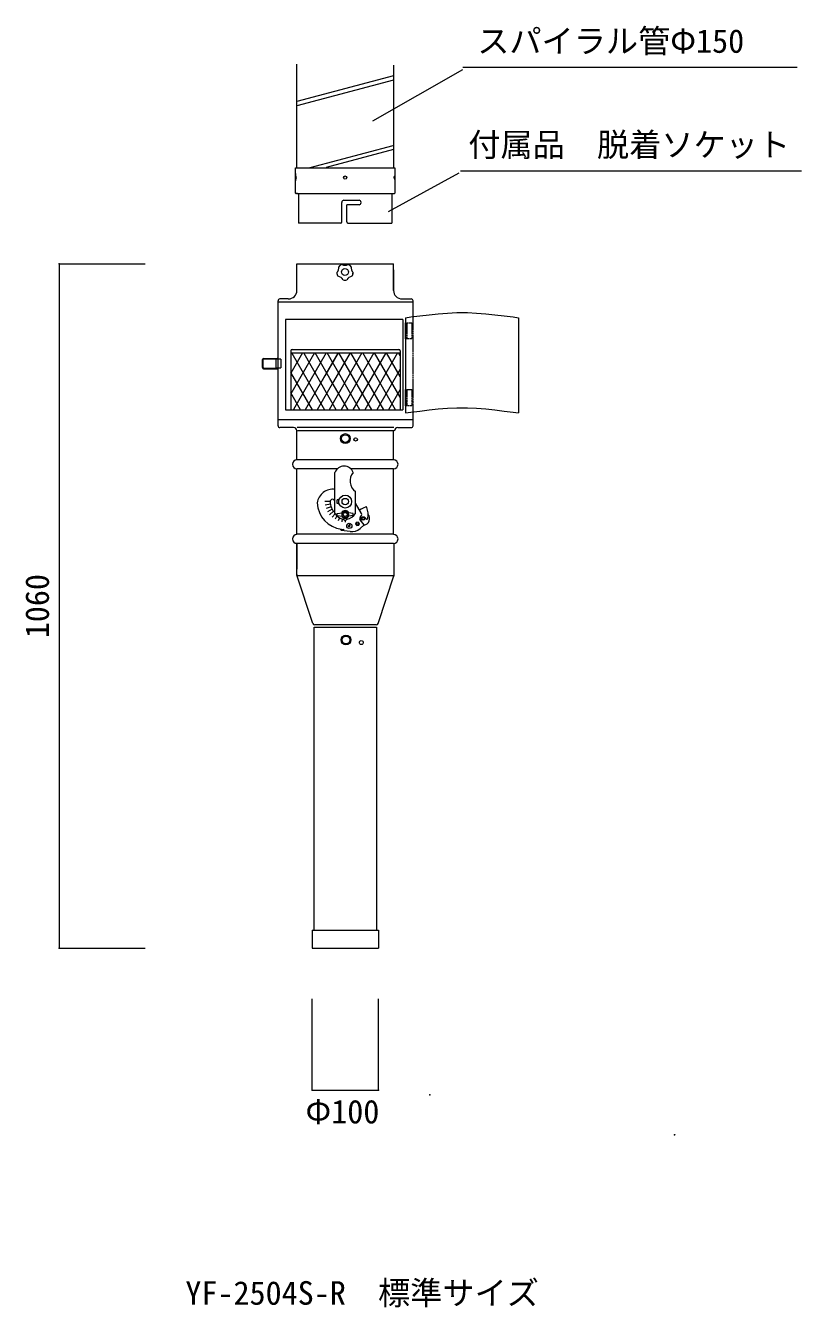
# Model space of a CAD drawing. Units: millimetres, scale not verified. Extents: x -3387 to 3543, y -3678 to 2298.
# Drawn here: x -3387 to 230, y -3678 to 2298 of the extents above; entities that cross this region are included whole.
import ezdxf
from ezdxf.enums import TextEntityAlignment as Align

# ---------------------------------------------------------------- set-up
doc = ezdxf.new("R2010")
doc.units = ezdxf.units.MM
doc.header["$LTSCALE"] = 3
doc.header["$PDMODE"] = 32
doc.header["$PDSIZE"] = 1.5
doc.linetypes.add('DASHED1', pattern=[1.8, 1.2, -0.6])
doc.linetypes.add('LONG_DASHED1', pattern=[7, 6, -1])
doc.layers.add('1-1_NOTE', color=7, linetype='Continuous', lineweight=9)
doc.styles.add('ＭＳ ゴシック', font='')
doc.styles.get('ＭＳ ゴシック').set_extended_font_data('MS Gothic')

msp = doc.modelspace()

# ---------------------------------------------------------------- linework, layer by layer
at = {"layer": '1-1_NOTE'}
for p, q in [((-2122.542, 1638.362), (-2122.542, 2118.362)), ((-1767.709, 1853.818), (-1347.709, 2093.818)), ((-1670.356, 1633.847), (-1670.356, 2113.847)), ((-1348.722, 2105.209), (211.278, 2105.209)), ((-1671.722, 2063.986), (-2121.722, 1943.986)), ((-1671.722, 2043.672), (-2121.722, 1923.672)), ((-1675.484, 1737.826), (-2061.146, 1634.983)), ((-1671.847, 1720.521), (-1986.071, 1636.728)), ((-2128.073, 1634.77), (-1666.073, 1634.77)), ((-2128.073, 1517.77), (-2128.073, 1634.77)), ((-1666.073, 1634.77), (-1666.073, 1517.77)), ((-1359.914, 1621.831), (230.086, 1621.831)), ((-2128.073, 1609.472), (-2128.073, 1575.308)), ((-1695.103, 1431.383), (-1365.103, 1611.383)), ((-2119.073, 1514.77), (-2125.073, 1514.77)), ((-2122.073, 1514.77), (-1672.073, 1514.77)), ((-2114.668, 1514.159), (-2114.668, 1377.659)), ((-1679.063, 1514.506), (-1679.063, 1377.659)), ((-1675.073, 1514.77), (-1669.073, 1514.77)), ((-1912.872, 1382.659), (-1912.872, 1473.922)), ((-1902.872, 1483.922), (-1832.437, 1483.922)), ((-1832.437, 1462.922), (-1888.872, 1462.922)), ((-1888.872, 1382.659), (-1888.872, 1462.922)), ((-1822.437, 1472.922), (-1822.437, 1473.922)), ((-1917.872, 1377.659), (-2114.668, 1377.659)), ((-1883.872, 1377.659), (-1679.063, 1377.659)), ((-3229.974, 1187.183), (-3229.974, -2003.765)), ((-2122.211, 1063.963), (-2122.211, 1187.183)), ((-2122.211, 1187.183), (-1671.605, 1187.183)), ((-1908.296, 1182.963), (-1887.5, 1182.963)), ((-1671.605, 1063.963), (-1671.605, 1187.183)), ((-1671.605, 1158.963), (-1671.605, 1059.968)), ((-2162.211, 1023.963), (-2201.105, 1023.963)), ((-1631.605, 1023.963), (-1589.105, 1023.963)), ((-2210.142, 1009.655), (-1580.142, 1009.655)), ((-2210.105, 432.963), (-2210.105, 1014.963)), ((-1580.105, 945.115), (-1580.105, 1014.963)), ((-1628.26, 927.426), (-2175.973, 927.426)), ((-2175.973, 927.426), (-2175.973, 507.426)), ((-1628.26, 927.426), (-1628.26, 507.426)), ((-1616.15, 936.304), (-1616.15, 492.304)), ((-1615.51, 837.623), (-1615.51, 912.623)), ((-1615.51, 897.623), (-1609.51, 897.623)), ((-1088.15, 936.304), (-1088.15, 492.304)), ((-1609.51, 852.623), (-1615.51, 852.623)), ((-2150.544, 781.561), (-2150.544, 507.426)), ((-2144.544, 787.561), (-1646.544, 787.561)), ((-1640.544, 781.561), (-1640.544, 507.426)), ((-2282.01, 703.557), (-2282.01, 741.957)), ((-2279.61, 703.557), (-2279.61, 741.957)), ((-2277.21, 746.757), (-2214.81, 746.757)), ((-2277.21, 744.357), (-2214.81, 744.357)), ((-2220.705, 743.275), (-2220.705, 702.475)), ((-2196.705, 743.275), (-2220.705, 743.275)), ((-2196.705, 743.275), (-2196.705, 702.475)), ((-2150.544, 772.561), (-1640.544, 772.561)), ((-2040.351, 772.561), (-2150.544, 581.7)), ((-2095.776, 772.561), (-2150.544, 677.7)), ((-2146.412, 771.238), (-1993.412, 507.238)), ((-1985.188, 772.613), (-2138.188, 508.613)), ((-2090.227, 771.753), (-1940.227, 507.753)), ((-1930.435, 771.238), (-2083.435, 507.238)), ((-1967.733, 653.005), (-2036.759, 772.561)), ((-1929.499, 772.561), (-1991.346, 665.441)), ((-1828.258, 507.426), (-1981.334, 772.561)), ((-1818.648, 772.561), (-1971.724, 507.426)), ((-1874.074, 772.561), (-1951.004, 639.315)), ((-1772.832, 507.426), (-1925.908, 772.561)), ((-1763.223, 772.561), (-1916.299, 507.426)), ((-1717.406, 507.426), (-1870.482, 772.561)), ((-1707.797, 772.561), (-1860.873, 507.426)), ((-1661.981, 507.426), (-1815.057, 772.561)), ((-1652.371, 772.561), (-1805.447, 507.426)), ((-1640.544, 566.297), (-1759.631, 772.561)), ((-1640.544, 662.297), (-1704.206, 772.561)), ((-1640.544, 758.297), (-1648.78, 772.561)), ((-2277.21, 701.157), (-2214.81, 701.157)), ((-2277.21, 698.757), (-2214.81, 698.757)), ((-2220.705, 702.475), (-2196.705, 702.475)), ((-2049.96, 507.426), (-2150.544, 681.643)), ((-1991.346, 665.441), (-2003.928, 643.647)), ((-1640.544, 697.046), (-1750.022, 507.426)), ((-1951.004, 639.315), (-2027.15, 507.426)), ((-1883.683, 507.426), (-1967.733, 653.005)), ((-1640.544, 601.046), (-1694.596, 507.426)), ((-1615.616, 526.16), (-1615.616, 601.16)), ((-2105.386, 507.426), (-2150.544, 585.643)), ((-1615.616, 586.16), (-1609.616, 586.16)), ((-1609.616, 541.16), (-1615.616, 541.16)), ((-2175.973, 507.426), (-1628.26, 507.426)), ((-1580.105, 432.963), (-1580.105, 501.115)), ((-1580.105, 459.963), (-2210.105, 459.963)), ((-2138.105, 423.963), (-2201.105, 423.963)), ((-1670.105, 423.963), (-2120.105, 423.963)), ((-1652.105, 423.963), (-1589.105, 423.963)), ((-2121.605, 273.963), (-2121.605, 408.963)), ((-1668.605, 408.963), (-2118.605, 408.963)), ((-1671.605, 273.963), (-1671.605, 408.963)), ((-1668.605, 273.963), (-2124.605, 273.963)), ((-2121.605, -74.037), (-2121.605, 231.963)), ((-1934.286, 231.963), (-2121.605, 231.963)), ((-1944.705, 23.526), (-1944.705, 214.026)), ((-1671.605, 231.963), (-1869.533, 231.963)), ((-1671.605, -74.037), (-1671.605, 231.963)), ((-1848.705, 23.526), (-1848.705, 125.526)), ((-1967.184, 79.026), (-1992.026, 79.026)), ((-1966.113, 66.788), (-1990.577, 62.474)), ((-1934.205, 70.776), (-1934.205, 87.276)), ((-1925.548, 87.276), (-1934.205, 87.276)), ((-1925.548, 70.776), (-1934.205, 70.776)), ((-1820.598, 23.468), (-1849.142, 72.387)), ((-1962.933, 54.921), (-1986.277, 46.425)), ((-1957.741, 43.787), (-1979.255, 31.366)), ((-1950.695, 33.723), (-1969.725, 17.755)), ((-1944.096, 22.547), (-1957.976, 6.006)), ((-1935.408, 11.99), (-1944.365, -3.524)), ((-1934.186, 14.689), (-1911.705, 11.689)), ((-1924.13, 3.677), (-1929.306, -10.546)), ((-1859.223, 14.689), (-1881.705, 11.689)), ((-1827.715, 5.061), (-1821.249, 13.43)), ((-1799.435, -1.973), (-1803.638, 2.886)), ((-1917.826, -50.438), (-1903.704, -49.796)), ((-1917.69, -53.435), (-1917.826, -50.438)), ((-1914.981, -56.254), (-1914.657, -53.297)), ((-1873.596, -60.792), (-1914.981, -56.254)), ((-1910.929, -1.643), (-1913.257, -14.847)), ((-1896.705, -9.474), (-1896.705, -16.295)), ((-1882.225, -35.615), (-1882.104, -32.618)), ((-1879.227, -35.736), (-1882.225, -35.615)), ((-1879.107, -32.738), (-1882.104, -32.618)), ((-1879.348, -38.733), (-1879.227, -35.736)), ((-1876.35, -38.854), (-1879.348, -38.733)), ((-1879.107, -32.738), (-1878.986, -29.741)), ((-1875.988, -29.861), (-1878.986, -29.741)), ((-1876.35, -38.854), (-1876.23, -35.856)), ((-1873.232, -35.977), (-1876.23, -35.856)), ((-1876.109, -32.859), (-1875.988, -29.861)), ((-1873.112, -32.98), (-1876.109, -32.859)), ((-1873.232, -35.977), (-1873.112, -32.98)), ((-1827.804, -46.529), (-1807.682, -29.125)), ((-1813.95, -21.879), (-1827.4, -6.329)), ((-1807.682, -29.125), (-1813.95, -21.879)), ((-1934.105, -116.037), (-2127.605, -116.037)), ((-2123.105, -116.037), (-2123.105, -236.037)), ((-2123.076, -263.292), (-2123.076, -117.107)), ((-2121.465, -70.909), (-1672.236, -70.909)), ((-1671.605, -116.037), (-1934.105, -116.037)), ((-1668.299, -263.28), (-1668.299, -115.324)), ((-2047.687, -489.456), (-2123.076, -263.292)), ((-2119.012, -264.984), (-1667.579, -264.984)), ((-1742.76, -489.421), (-1668.299, -263.28)), ((-2042.31, -507.069), (-1751.31, -507.069)), ((-2042.31, -1918.265), (-2042.31, -507.069)), ((-1752.258, -496.294), (-2038.201, -496.294)), ((-1751.31, -507.069), (-1751.31, -1918.265)), ((-2051.232, -1918.934), (-1742.251, -1918.934)), ((-1742.251, -1918.934), (-1742.251, -2003.765)), ((-2051.232, -2665.381), (-1742.251, -2665.381))]:
    msp.add_line(p, q, dxfattribs=at)
at = {"layer": '1-1_NOTE', "color": 4}
for p, q in [((-3229.974, 1187.183), (-2828.763, 1187.183)), ((-3229.974, -2003.765), (-2828.763, -2003.765)), ((-2051.232, -2665.381), (-2051.232, -2238.776)), ((-1742.251, -2665.381), (-1742.251, -2238.776))]:
    msp.add_line(p, q, dxfattribs=at)
at = {"layer": '1-1_NOTE', "linetype": 'DASHED1'}
for p, q in [((-1609.51, 912.623), (-1609.51, 837.623)), ((-1580.105, 501.115), (-1580.105, 945.115)), ((-1585.51, 837.623), (-1615.51, 837.623)), ((-1615.616, 601.16), (-1585.616, 601.16)), ((-1609.616, 601.16), (-1609.616, 526.16)), ((-1585.616, 601.16), (-1585.616, 526.16)), ((-1585.616, 526.16), (-1615.616, 526.16))]:
    msp.add_line(p, q, dxfattribs=at)
at = {"layer": '1-1_NOTE'}
for points in [[(-1616.15, 936.304), (-1591.293, 939.683), (-1548.435, 945.335), (-1505.578, 950.5), (-1462.721, 954.87), (-1419.864, 958.138), (-1377.007, 959.994), (-1352.15, 960.304), (-1327.293, 959.994), (-1284.435, 958.138), (-1241.578, 954.87), (-1198.721, 950.5), (-1155.864, 945.335), (-1113.007, 939.683), (-1088.15, 936.304)], [(-1616.15, 492.304), (-1591.293, 495.683), (-1548.435, 501.335), (-1505.578, 506.5), (-1462.721, 510.87), (-1419.864, 514.138), (-1377.007, 515.994), (-1352.15, 516.304), (-1327.293, 515.994), (-1284.435, 514.138), (-1241.578, 510.87), (-1198.721, 506.5), (-1155.864, 501.335), (-1113.007, 495.683), (-1088.15, 492.304)], [(-1934.186, 14.689), (-1934.186, 23.688), (-1911.705, 26.688)], [(-1859.223, 14.689), (-1859.223, 23.688), (-1881.705, 26.688)], [(-1917.69, -53.435), (-1903.568, -52.793), (-1903.704, -49.796)], [(-1904.955, -2.865), (-1896.705, -9.474), (-1888.455, -2.865)], [(-2051.232, -1918.934), (-2051.232, -2003.765), (-1742.251, -2003.765)]]:
    msp.add_lwpolyline(points, dxfattribs=at)
at = {"layer": '1-1_NOTE', "linetype": 'DASHED1'}
msp.add_lwpolyline([(-1615.51, 912.623), (-1585.51, 912.623), (-1585.51, 837.623)], dxfattribs=at)
at = {"layer": '1-1_NOTE'}
msp.add_lwpolyline([(-1845.153, -17.904), (-1848.105, -26.406), (-1842.217, -33.214), (-1833.378, -31.518), (-1830.427, -23.016), (-1836.315, -16.209)], close=True, dxfattribs=at)
for centre, radius in [((-1897.073, 1589.77), 7.5), ((-1897.898, 1149.552), 15.75), ((-1896.204, 372.892), 23), ((-1895.994, 372.854), 18), ((-1848.113, 368.949), 8), ((-1896.705, 79.026), 30), ((-1896.705, 79.026), 15), ((-1896.705, 19.189), 15), ((-1896.705, 19.189), 9), ((-1812.714, -0.464), 7.5), ((-1812.714, -0.464), 6), ((-1877.668, -34.297), 12), ((-1839.266, -24.711), 4.5), ((-1893.204, -566.108), 23), ((-1892.994, -566.146), 18), ((-1821.749, -578.335), 9)]:
    msp.add_circle(centre, radius, dxfattribs=at)
for centre, radius, start, end in [((-2125.073, 1517.77), 3, 180, 270), ((-1669.073, 1517.77), 3, 270, 0), ((-1902.872, 1473.922), 10, 90, 180), ((-1832.437, 1473.922), 10, 0, 90), ((-1832.437, 1472.922), 10, 270, 0), ((-1917.872, 1382.659), 5, 270, 0), ((-1883.872, 1382.659), 5, 180, 270), ((-1955.675, 1168.325), 29.25, 312.17187, 11.82813), ((-1897.898, 1149.552), 38.25, 184.35627, 211.64373), ((-1897.898, 1149.552), 38.25, 112.35627, 139.64373), ((-1897.898, 1210.302), 29.25, 240.17187, 299.82813), ((-1897.898, 1149.552), 38.25, 40.35627, 67.64373), ((-1840.121, 1168.325), 29.25, 168.17187, 227.82813), ((-1898.01, 1149.552), 38.25, 328.35627, 355.64373), ((-1897.898, 1149.552), 38.25, 328.35627, 355.64373), ((-1933.606, 1100.404), 29.25, 24.17187, 83.82813), ((-1897.898, 1149.552), 38.25, 256.35627, 283.64373), ((-1862.19, 1100.404), 29.25, 96.17187, 155.82813), ((-2201.105, 1014.963), 9, 90, 180), ((-2162.211, 1063.963), 40, 270, 0), ((-1631.605, 1063.963), 40, 180, 270), ((-1589.105, 1014.963), 9, 0, 90), ((-2144.544, 781.561), 6, 90, 180), ((-1646.544, 781.561), 6, 0, 90), ((-2277.21, 741.957), 4.8, 90, 180), ((-2277.21, 741.957), 2.4, 90, 180), ((-2214.81, 741.957), 4.8, 15.93796, 90), ((-2214.81, 741.957), 2.4, 33.31165, 90), ((-2277.21, 703.557), 4.8, 180, 270), ((-2277.21, 703.557), 2.4, 180, 270), ((-2214.81, 703.557), 2.4, 270, 333.20451), ((-2214.81, 703.557), 4.8, 270, 346.97339), ((-2201.105, 432.963), 9, 180, 270), ((-2138.105, 408.963), 15, 0, 90), ((-1652.105, 408.963), 15, 90, 180), ((-1589.105, 432.963), 9, 270, 0), ((-2121.605, 252.963), 21, 90, 270), ((-1902.116, 198.796), 45.23, 19.67743, 160.32256), ((-1671.605, 252.963), 21, 270, 90), ((-1814.142, 174.665), 60.076, 139.06517, 234.87869), ((-1955.482, 64.377), 72.129, 81.40654, 172.99953), ((-1896.705, 79.026), 130.5, 182.57289, 262.23984), ((-1955.953, 78.39), 11.249, 90, 181.22952), ((-1896.705, 79.026), 70.5, 180.51668, 227.08981), ((-1955.953, 78.39), 11.249, 3.23477, 90), ((-1896.705, 52.693), 56.167, 211.28448, 261.55359), ((-1896.705, 19.189), 18, 90, 156.05156), ((-1896.705, 19.189), 18, 203.94843, 336.05156), ((-1896.705, 19.189), 18, 23.94843, 90), ((-1896.705, 52.693), 56.167, 278.4464, 328.7155), ((-1766.019, -49.822), 109.221, 109.2178, 125.62424), ((-1820.593, -0.441), 9, 142.30957, 220.8582), ((-1812.714, -4.964), 12, 45, 220.8582), ((-1828.371, 18.932), 9, 322.30957, 30.26373), ((-1812.714, -0.464), 30, 277.19296, 41.19754), ((-1799.715, 49.506), 4.5, 80.26373, 119.82397), ((-1796.032, 0.971), 4.5, 220.8582, 4.3978), ((-1799.715, 49.506), 4.5, 358.37778, 80.26373), ((-1891.883, 18.197), 101.748, 350.44992, 19.28555), ((-1867.055, -1.15), 60, 263.74202, 310.8582), ((-2121.605, -95.037), 21, 90, 270), ((-1671.605, -95.037), 21, 270, 90), ((-2116.076, -260.745), 7, 180, 203.82426), ((-2116.076, -261.802), 7, 180, 202.91998), ((-1675.299, -260.755), 7, 335.83337, 0), ((-1675.299, -263.661), 7, 336.52901, 0), ((-2038.201, -486.294), 10, 198.43495, 270), ((-1752.258, -486.294), 10, 270, 341.77492)]:
    msp.add_arc(centre, radius, start, end, dxfattribs=at)
at = {"layer": '1-1_NOTE', "linetype": 'LONG_DASHED1'}
msp.add_arc((-1812.714, -4.964), 59.25, 73.48132, 80.26373, dxfattribs=at)
at = {"layer": '1-1_NOTE'}
for centre, start_param, end_param in [((-2128.073, 1589.77), 3.14159265, 6.28318531), ((-1666.073, 1589.77), 0, 3.14159265)]:
    msp.add_ellipse(centre, major_axis=(0, 7.8), ratio=0.5, start_param=start_param, end_param=end_param, dxfattribs=at)
at = {"layer": '1-1_NOTE', "color": 1}
for p in [(-3229.974, 1187.183), (-3229.974, -2003.765), (-2051.232, -2665.381), (-1742.251, -2665.381), (-1502.105, -2686.33), (-361.099, -2873.037)]:
    msp.add_point(p, dxfattribs=at)

# ---------------------------------------------------------------- texts
at = {"layer": '1-1_NOTE', "color": 3, "style": 'ＭＳ ゴシック'}
for s, p in [('スパイラル管Φ150', (-1281.366, 2138.413)), ('付属品\u3000脱着ソケット', (-1323.029, 1655.035))]:
    msp.add_text(s, height=110, dxfattribs=at).set_placement(p, align=Align.BOTTOM_LEFT)
at = {"layer": '1-1_NOTE', "style": 'ＭＳ ゴシック'}
msp.add_text('1060', height=110, rotation=90, dxfattribs=at).set_placement((-3245.21, -558.114), align=Align.BOTTOM_LEFT)
for s, p in [('Φ100', (-2082.205, -2853.29)), ('YF-2504S-R\u3000標準サイズ', (-2642.197, -3698.881))]:
    msp.add_text(s, height=110, dxfattribs=at).set_placement(p, align=Align.BOTTOM_LEFT)

doc.saveas('drawing.dxf')
